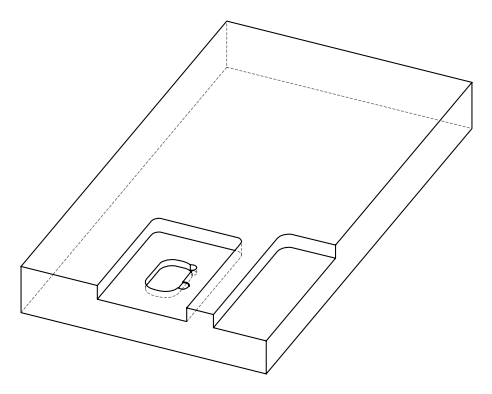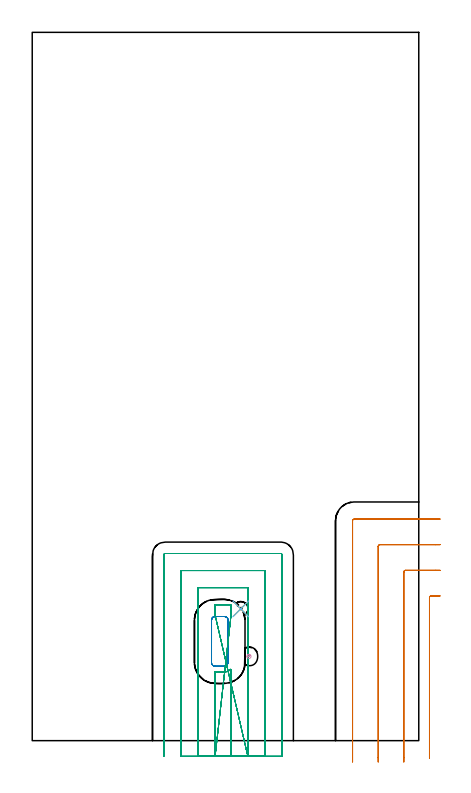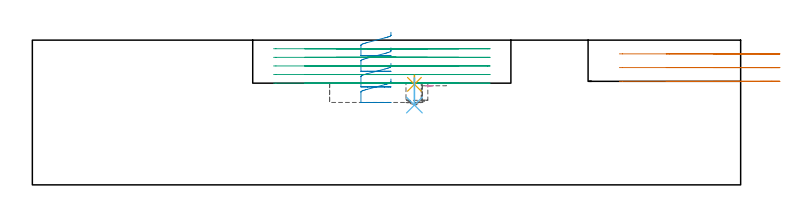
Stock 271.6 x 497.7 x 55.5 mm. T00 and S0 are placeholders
(PLAN: 6 operations, 4 tool changes, 21.9 min)
(1 MILL_CORNER_NOTCH_RECTANGULAR | CORNER_NOTCH_RECTANGULAR | UGT0201_106 | Follow Part, ap 6, ae 75% | 4.61 min | 154436 mm3)
(2 MILL_RECTANGULAR_POCKET | POCKET_RECTANGULAR_STRAIGHT | UGT0201_106 | Follow Part, ap 6, ae 75% | 1.28 min | 45683 mm3)
(3 MILL_SLOT | SLOT_PARTIAL_RECTANGULAR | UGT0201_010 | Follow Part, ap 4, ae 75% | 15.87 min | 195778 mm3)
(4 MILL_BLIND_HOLE_FROM_SOLID_MATERIAL | STEP1POCKET | NXT0201_013 | Spiral | 0.06 min | 99 mm3)
(5 SPOT_DRILL | STEP1POCKET_1 | NXT0321_9005460120000 | 0.03 min | 0 mm3)
(6 DRILL_BLIND_HOLE_INTO_CENTER | STEP1POCKET_1 | NXT0301_074 | 0.05 min | 273 mm3)
(TOOL UGT0201_106 | End Mill 24 mm | D24 FL25 Z2)
(TOOL UGT0201_010 | End Mill 16 mm | D16 FL22 Z2)
(TOOL NXT0201_013 | ENDMILL 10mm | D10 FL30 Z4)
(TOOL NXT0321_9005460120000 | NC Spot Drill, 142deg, 12mm, Carbide, Uncoated | D12 PA142 FL30 Z2)
(TOOL NXT0301_074 | Carbide Drill 10.3mm [860.1-1030-031A1-MM 2214] | D10.3 PA140 FL55 Z2)
(OP 1 MILL_CORNER_NOTCH_RECTANGULAR)
G17 G21 G94 G90
T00 M6
G54
G17 G0 G90 X286.6 Y101.7 S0 M3
G43 Z65.5 H0
Z50.233
G94 G1 X283.6 F250.
X280.293 F500.
G3 X279.1 Y100.507 R1.2
G1 Y-9.368
Y-12.368 F250.
G0 Z65.5
X286.6 Y119.7
Z50.233
G1 X283.6
X262.294 F500.
G3 X261.1 Y118.506 R1.2
G1 Y-12.
Y-15. F250.
G0 Z65.5
X286.6 Y137.7
Z50.233
G1 X283.6
X244.294 F500.
G3 X243.1 Y136.506 R1.2
G1 Y-12.
Y-15. F250.
G0 Z65.5
X286.6 Y155.7
Z50.233
G1 X283.6
X226.294 F500.
G3 X225.1 Y154.506 R1.2
G1 Y-12.
Y-15. F250.
G0 Z65.5
X286.6 Y101.7
Z44.967
G1 X283.6
X280.293 F500.
G3 X279.1 Y100.507 R1.2
G1 Y-9.368
Y-12.368 F250.
G0 Z65.5
X286.6 Y119.7
Z44.967
G1 X283.6
X262.294 F500.
G3 X261.1 Y118.506 R1.2
G1 Y-12.
Y-15. F250.
G0 Z65.5
X286.6 Y137.7
Z44.967
G1 X283.6
X244.294 F500.
G3 X243.1 Y136.506 R1.2
G1 Y-12.
Y-15. F250.
G0 Z65.5
X286.6 Y155.7
Z44.967
G1 X283.6
X226.294 F500.
G3 X225.1 Y154.506 R1.2
G1 Y-12.
Y-15. F250.
G0 Z65.5
X286.6 Y101.7
Z39.7
G1 X283.6
X280.293 F500.
G3 X279.1 Y100.507 R1.2
G1 Y-9.368
Y-12.368 F250.
G0 Z65.5
X286.6 Y119.7
Z39.7
G1 X283.6
X262.294 F500.
G3 X261.1 Y118.506 R1.2
G1 Y-12.
Y-15. F250.
G0 Z65.5
X286.6 Y137.7
Z39.7
G1 X283.6
X244.294 F500.
G3 X243.1 Y136.506 R1.2
G1 Y-12.
Y-15. F250.
G0 Z65.5
X286.6 Y155.7
Z39.7
G1 X283.6
X226.294 F500.
G3 X225.1 Y154.506 R1.2
G1 Y-12.
Y-15. F250.
G0 Z65.5
M5
M2
(OP 2 MILL_RECTANGULAR_POCKET)
G17 G21 G94 G90
T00 M6
G54
G17 G0 G90 X137.5 Y80.605 S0 M3
G43 Z65.5 H0
Z58.5
G94 G1 Y84.7 Z57.403 F250.
Y84.924 Z57.343
X137.482 Y85.077 Z57.301
X137.428 Y85.294 Z57.241
X137.203 Y86.214 Z56.988
X136.426 Y86.754 Z56.734
X136.242 Y86.881 Z56.674
X135.75 Y87.095 Z56.53
X135.224 Y87.2 Z56.387
X128.276 Z54.525
X127.707 Y87.082 Z54.369
X127.181 Y86.835 Z54.214
X126.725 Y86.475 Z54.058
X126.365 Y86.019 Z53.902
X126.118 Y85.493 Z53.746
X126. Y84.924 Z53.591
Y84.7 Z53.531
Y69.75 Z49.525
Y54.8 F500.
G3 X128.5 Y52.3 R2.5
G1 X135.
G3 X137.5 Y54.8 R2.5
G1 Y84.7
G3 X137.428 Y85.294 R2.5
G1 X137.203 Y86.214
X136.426 Y86.754
G3 X135. Y87.2 R2.5
G1 X128.5
G3 X126. Y84.7 R2.5
G1 Y69.75
Y68.75
G0 X137.5 Y80.605 Z52.525
G1 Y84.7 Z51.428 F250.
Y84.924 Z51.368
X137.482 Y85.077 Z51.326
X137.428 Y85.294 Z51.266
X137.203 Y86.214 Z51.013
X136.426 Y86.754 Z50.759
X136.242 Y86.881 Z50.699
X135.75 Y87.095 Z50.555
X135.224 Y87.2 Z50.412
X128.276 Z48.55
X127.707 Y87.082 Z48.394
X127.181 Y86.835 Z48.239
X126.725 Y86.475 Z48.083
X126.365 Y86.019 Z47.927
X126.118 Y85.493 Z47.771
X126. Y84.924 Z47.616
Y84.7 Z47.556
Y69.75 Z43.55
Y54.8 F500.
G3 X128.5 Y52.3 R2.5
G1 X135.
G3 X137.5 Y54.8 R2.5
G1 Y84.7
G3 X137.428 Y85.294 R2.5
G1 X137.203 Y86.214
X136.426 Y86.754
G3 X135. Y87.2 R2.5
G1 X128.5
G3 X126. Y84.7 R2.5
G1 Y69.75
Y68.75
G0 X137.5 Y80.605 Z46.55
G1 Y84.7 Z45.453 F250.
Y84.924 Z45.393
X137.482 Y85.077 Z45.351
X137.428 Y85.294 Z45.291
X137.203 Y86.214 Z45.038
X136.426 Y86.754 Z44.784
X136.242 Y86.881 Z44.724
X135.75 Y87.095 Z44.58
X135.224 Y87.2 Z44.437
X128.276 Z42.575
X127.707 Y87.082 Z42.419
X127.181 Y86.835 Z42.264
X126.725 Y86.475 Z42.108
X126.365 Y86.019 Z41.952
X126.118 Y85.493 Z41.796
X126. Y84.924 Z41.641
Y84.7 Z41.581
Y69.75 Z37.575
Y54.8 F500.
G3 X128.5 Y52.3 R2.5
G1 X135.
G3 X137.5 Y54.8 R2.5
G1 Y84.7
G3 X137.428 Y85.294 R2.5
G1 X137.203 Y86.214
X136.426 Y86.754
G3 X135. Y87.2 R2.5
G1 X128.5
G3 X126. Y84.7 R2.5
G1 Y69.75
Y68.75
G0 X137.5 Y80.605 Z40.575
G1 Y84.7 Z39.478 F250.
Y84.924 Z39.418
X137.482 Y85.077 Z39.376
X137.428 Y85.294 Z39.316
X137.203 Y86.214 Z39.063
X136.426 Y86.754 Z38.809
X136.242 Y86.881 Z38.749
X135.75 Y87.095 Z38.605
X135.224 Y87.2 Z38.462
X128.276 Z36.6
X127.707 Y87.082 Z36.444
X127.181 Y86.835 Z36.289
X126.725 Y86.475 Z36.133
X126.365 Y86.019 Z35.977
X126.118 Y85.493 Z35.822
X126. Y84.924 Z35.666
Y84.7 Z35.606
Y69.75 Z31.6
Y54.8 F500.
G3 X128.5 Y52.3 R2.5
G1 X135.
G3 X137.5 Y54.8 R2.5
G1 Y84.7
G3 X137.428 Y85.294 R2.5
G1 X137.203 Y86.214
X136.426 Y86.754
G3 X135. Y87.2 R2.5
G1 X128.5
G3 X126. Y84.7 R2.5
G1 Y69.75
Y68.75
G0 Z65.5
M5
M2
(OP 3 MILL_SLOT)
G17 G21 G94 G90
T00 M6
G54
G17 G0 G90 X139.5 Y-11. S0 M3
G43 Z65.5 H0
Z52.2
G94 G1 Y-8. F250.
Y50.136 F500.
X139.089 Y49.745
X138.657 Y49.413
X138.383 Y49.25
X137.795 Y48.946
G2 X136.03 Y48.397 R4.827
G1 X135.461 Y48.315
X135.088 Y48.29
X129.264 Y48.3
X128.5 Y48.288
Y-8.
Y-11. F250.
X139.5 Y86.488 F500.
Y89.488 F250.
Y95.5 F500.
X128.5
Y91.213
Y88.213 F250.
X151.5 Y-11. F500.
Y-8. F250.
Y107.5 F500.
X116.5
Y-8.
Y-11. F250.
X163.5
Y-8.
Y119.5 F500.
X104.5
Y-8.
Y-11. F250.
X175.5
Y-8.
Y130.6 F500.
G3 X174.6 Y131.5 R0.9
G1 X93.4
G3 X92.5 Y130.6 R0.9
G1 Y-8.
Y-11. F250.
G0 X139.5 Z48.9
G1 Y-8.
Y50.136 F500.
X139.086 Y49.742
X138.657 Y49.413
X138.383 Y49.25
X137.687 Y48.891
X137.289 Y48.71
X136.928 Y48.583
X136.615 Y48.5
X136.03 Y48.397
X135.461 Y48.315
X135.088 Y48.29
X134.358 Y48.3
X129.264
X128.5 Y48.288
Y-8.
Y-11. F250.
X139.5 Y86.488 F500.
Y89.488 F250.
Y95.5 F500.
X128.5
Y91.213
Y88.213 F250.
X151.5 Y-11. F500.
Y-8. F250.
Y107.5 F500.
X116.5
Y-8.
Y-11. F250.
X163.5
Y-8.
Y119.5 F500.
X104.5
Y-8.
Y-11. F250.
X175.5
Y-8.
Y130.6 F500.
G3 X174.6 Y131.5 R0.9
G1 X93.4
G3 X92.5 Y130.6 R0.9
G1 Y-8.
Y-11. F250.
G0 X139.5 Z45.6
G1 Y-8.
Y50.136 F500.
X139.086 Y49.742
X138.657 Y49.413
X138.383 Y49.25
X137.687 Y48.891
X137.289 Y48.71
X136.928 Y48.583
X136.615 Y48.5
X136.03 Y48.397
X135.461 Y48.315
X135.088 Y48.29
X134.358 Y48.3
X129.264
X128.5 Y48.288
Y-8.
Y-11. F250.
X139.5 Y86.488 F500.
Y89.488 F250.
Y95.5 F500.
X128.5
Y91.212
Y88.212 F250.
X151.5 Y-11. F500.
Y-8. F250.
Y107.5 F500.
X116.5
Y-8.
Y-11. F250.
X163.5
Y-8.
Y119.5 F500.
X104.5
Y-8.
Y-11. F250.
X175.5
Y-8.
Y130.6 F500.
G3 X174.6 Y131.5 R0.9
G1 X93.4
G3 X92.5 Y130.6 R0.9
G1 Y-8.
Y-11. F250.
G0 X139.5 Z42.3
G1 Y-8.
Y50.136 F500.
X139.089 Y49.745
X138.657 Y49.413
X138.383 Y49.25
X137.687 Y48.891
X137.289 Y48.71
X136.926 Y48.582
X136.62 Y48.501
X136.03 Y48.397
X135.461 Y48.315
X135.088 Y48.29
X134.358 Y48.3
X129.264
X128.5 Y48.288
Y-8.
Y-11. F250.
X139.5 Y86.488 F500.
Y89.488 F250.
Y95.5 F500.
X128.5
Y91.212
Y88.212 F250.
X151.5 Y-11. F500.
Y-8. F250.
Y107.5 F500.
X116.5
Y-8.
Y-11. F250.
X163.5
Y-8.
Y119.5 F500.
X104.5
Y-8.
Y-11. F250.
X175.5
Y-8.
Y130.6 F500.
G3 X174.6 Y131.5 R0.9
G1 X93.4
G3 X92.5 Y130.6 R0.9
G1 Y-8.
Y-11. F250.
G0 X139.5 Z39.
G1 Y-8.
Y50.136 F500.
X139.089 Y49.745
X138.657 Y49.413
X138.383 Y49.25
X137.687 Y48.891
X137.289 Y48.71
X136.926 Y48.582
X136.62 Y48.501
X136.03 Y48.397
X135.461 Y48.315
X135.088 Y48.29
X134.358 Y48.3
X129.264
X128.5 Y48.288
Y-8.
Y-11. F250.
X139.5 Y86.488 F500.
Y89.488 F250.
Y95.5 F500.
X128.5
Y91.212
Y88.212 F250.
X151.5 Y-11. F500.
Y-8. F250.
Y107.5 F500.
X116.5
Y-8.
Y-11. F250.
X163.5
Y-8.
Y119.5 F500.
X104.5
Y-8.
Y-11. F250.
X175.5
Y-8.
Y130.6 F500.
G3 X174.6 Y131.5 R0.9
G1 X93.4
G3 X92.5 Y130.6 R0.9
G1 Y-8.
Y-11. F250.
G0 Z65.5
M5
M2
(OP 4 MILL_BLIND_HOLE_FROM_SOLID_MATERIAL)
G17 G21 G94 G90
T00 M6
G54
G17 G0 G90 X152.3 Y59.2 S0 M3
G43 Z65.5 H0
Z38.
G94 G3 X152.933 Y60.017 R0.654 F250.
X151.939 Y60.604 R0.817
X150.896 Y58.839 R1.45
X151.939 Y60.604 R-1.45
X151.417 Y59.722 R0.725
X152.3 Y59.2 R0.725
G0 Z65.5
M5
M2
(OP 5 SPOT_DRILL)
G17 G21 G94 G90
T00 M6
G54
G17 G0 G90 X146.5 Y92.6 S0 M3
G43 Z65.5 H0
G94 G81 G98 Z38.557 F250. R42.
G80
M5
M2
(OP 6 DRILL_BLIND_HOLE_INTO_CENTER)
G17 G21 G94 G90
T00 M6
G54
G17 G0 G90 X146.5 Y92.6 S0 M3
G43 Z65.5 H1
G94 G81 G98 Z30.6 F250. R41.
G80
M5
M2
